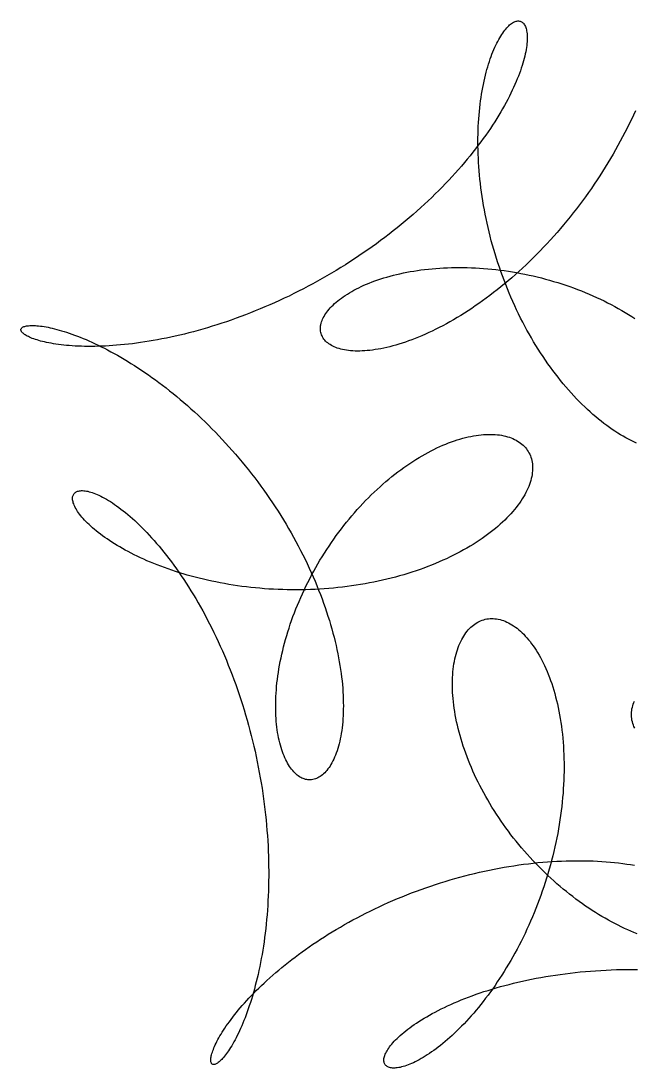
# Model space of a CAD drawing. Header units: metres. Extents: x 0 to 80, y 0 to 80.
# Drawn here: x 29.76 to 40.2, y 11.43 to 29.26 of the extents above; entities that cross this region are included whole.
import ezdxf

# ---------------------------------------------------------------- set-up
doc = ezdxf.new("R2010")
doc.units = ezdxf.units.M

msp = doc.modelspace()

# ---------------------------------------------------------------- linework, layer by layer
at = {"layer": 'ENGRAVE'}
for points in [[(40.242839, 22.073602), (40.198218, 22.094239), (40.153242, 22.116226), (40.10794, 22.139561), (40.06234, 22.16424), (40.01647, 22.190262), (39.970359, 22.217621), (39.924035, 22.246312), (39.877527, 22.276331), (39.830861, 22.30767), (39.784067, 22.340323), (39.737173, 22.374282), (39.690206, 22.409538), (39.643194, 22.446081), (39.596166, 22.483903), (39.549149, 22.522991), (39.502169, 22.563336), (39.455256, 22.604923), (39.408435, 22.647742), (39.361734, 22.691777), (39.315179, 22.737016), (39.268796, 22.783442), (39.222613, 22.831041), (39.176654, 22.879796), (39.130946, 22.92969), (39.085513, 22.980705), (39.040382, 23.032824), (38.995576, 23.086028), (38.951119, 23.140296), (38.907036, 23.19561), (38.863351, 23.251948), (38.820086, 23.309288), (38.777264, 23.36761), (38.734908, 23.426891), (38.693039, 23.487107), (38.65168, 23.548235), (38.61085, 23.610252), (38.570571, 23.673132), (38.530863, 23.73685), (38.491745, 23.801382), (38.453236, 23.8667), (38.415354, 23.932778), (38.378119, 23.999589), (38.341547, 24.067106), (38.305655, 24.135301), (38.27046, 24.204146), (38.235976, 24.273612), (38.20222, 24.343669), (38.169206, 24.414289), (38.136949, 24.485442), (38.10546, 24.557098), (38.074754, 24.629225), (38.044841, 24.701795), (38.015735, 24.774775), (37.987445, 24.848134), (37.959982, 24.921841), (37.933356, 24.995865), (37.907575, 25.070172), (37.882647, 25.144732), (37.858581, 25.219511), (37.835383, 25.294478), (37.813059, 25.3696), (37.791615, 25.444843), (37.771055, 25.520175), (37.751385, 25.595564), (37.732607, 25.670976), (37.714725, 25.746378), (37.69774, 25.821737), (37.681654, 25.89702), (37.666468, 25.972193), (37.652181, 26.047224), (37.638794, 26.12208), (37.626304, 26.196728), (37.61471, 26.271134), (37.604009, 26.345265), (37.594198, 26.41909), (37.585273, 26.492576), (37.577229, 26.565689), (37.57006, 26.638398), (37.563761, 26.710671), (37.558325, 26.782476), (37.553744, 26.85378), (37.55001, 26.924553), (37.547115, 26.994763), (37.545049, 27.064379), (37.543802, 27.133371), (37.543364, 27.201709), (37.543724, 27.269361), (37.544868, 27.336299), (37.546786, 27.402493), (37.549463, 27.467914), (37.552887, 27.532534), (37.557043, 27.596324), (37.561915, 27.659256), (37.56749, 27.721303), (37.573749, 27.782439), (37.580678, 27.842635), (37.58826, 27.901868), (37.596475, 27.96011), (37.605307, 28.017338), (37.614737, 28.073525), (37.624746, 28.12865), (37.635313, 28.182687), (37.64642, 28.235614), (37.658046, 28.287409), (37.670169, 28.33805), (37.682769, 28.387516), (37.695824, 28.435785), (37.709311, 28.482839), (37.723207, 28.528658), (37.737492, 28.573223), (37.752139, 28.616516), (37.767128, 28.65852), (37.782432, 28.699217), (37.798029, 28.738592), (37.813893, 28.776629), (37.83, 28.813314), (37.846325, 28.848632), (37.862842, 28.88257), (37.879526, 28.915116), (37.896351, 28.946257), (37.913292, 28.975982), (37.930322, 29.004281), (37.947415, 29.031143), (37.964544, 29.056561), (37.981683, 29.080525), (37.998805, 29.103028), (38.015884, 29.124063), (38.032892, 29.143624), (38.049804, 29.161705), (38.066591, 29.178303), (38.083227, 29.193413), (38.099685, 29.207032), (38.115938, 29.219158), (38.131959, 29.229789), (38.147722, 29.238925), (38.163198, 29.246565), (38.178363, 29.25271), (38.193188, 29.257361), (38.207648, 29.260521), (38.221716, 29.262193), (38.235366, 29.26238), (38.248572, 29.261087), (38.261307, 29.258319), (38.273547, 29.254081), (38.285265, 29.248381), (38.296438, 29.241225), (38.307038, 29.232623), (38.317042, 29.222582), (38.326426, 29.211112), (38.335165, 29.198224), (38.343235, 29.183927), (38.350613, 29.168235), (38.357276, 29.151158), (38.363201, 29.132711), (38.368366, 29.112906), (38.372748, 29.091757), (38.376325, 29.069281), (38.379078, 29.045491), (38.380984, 29.020405), (38.382025, 28.994039), (38.382179, 28.966411), (38.381427, 28.937538), (38.379751, 28.907439), (38.377132, 28.876134), (38.373553, 28.843641), (38.368995, 28.809981), (38.363443, 28.775175), (38.356879, 28.739244), (38.349289, 28.702209), (38.340657, 28.664094), (38.330969, 28.624921), (38.32021, 28.584713), (38.308368, 28.543494), (38.295429, 28.501288), (38.281382, 28.458119), (38.266215, 28.414012), (38.249918, 28.368994), (38.232479, 28.323088), (38.21389, 28.276322), (38.194142, 28.228723), (38.173226, 28.180316), (38.151136, 28.131128), (38.127864, 28.081188), (38.103404, 28.030522), (38.07775, 27.97916), (38.050899, 27.927128), (38.022846, 27.874455), (37.993587, 27.82117), (37.96312, 27.767301), (37.931444, 27.712878), (37.898556, 27.65793), (37.864457, 27.602486), (37.829146, 27.546575), (37.792626, 27.490226), (37.754896, 27.433471), (37.715961, 27.376337), (37.675823, 27.318855), (37.634486, 27.261055), (37.591954, 27.202965), (37.548233, 27.144617), (37.50333, 27.08604), (37.45725, 27.027263), (37.410001, 26.968317), (37.361592, 26.90923), (37.312031, 26.850033), (37.261329, 26.790755), (37.209495, 26.731424), (37.15654, 26.672071), (37.102477, 26.612724), (37.047317, 26.553412), (36.991074, 26.494163), (36.933762, 26.435007), (36.875395, 26.375971), (36.815988, 26.317083), (36.755557, 26.258371), (36.694119, 26.199862), (36.63169, 26.141584), (36.568288, 26.083563), (36.503932, 26.025827), (36.438641, 25.9684), (36.372433, 25.911308), (36.30533, 25.854579), (36.237352, 25.798235), (36.16852, 25.742303), (36.098857, 25.686806), (36.028384, 25.631768), (35.957125, 25.577213), (35.885103, 25.523163), (35.812342, 25.469641), (35.738867, 25.41667), (35.664703, 25.36427), (35.589874, 25.312463), (35.514408, 25.261269), (35.438331, 25.210708), (35.361668, 25.160799), (35.284449, 25.111563), (35.2067, 25.063016), (35.128449, 25.015176), (35.049725, 24.968062), (34.970556, 24.921689), (34.890972, 24.876074), (34.811003, 24.831231), (34.730677, 24.787176), (34.650026, 24.743924), (34.569078, 24.701486), (34.487866, 24.659877), (34.40642, 24.619108), (34.32477, 24.579192), (34.242949, 24.540139), (34.160988, 24.501959), (34.078918, 24.464663), (33.996771, 24.428259), (33.91458, 24.392754), (33.832376, 24.358158), (33.750191, 24.324477), (33.668059, 24.291717), (33.586011, 24.259883), (33.504079, 24.228981), (33.422297, 24.199015), (33.340696, 24.169988), (33.25931, 24.141902), (33.17817, 24.114761), (33.09731, 24.088565), (33.01676, 24.063314), (32.936555, 24.03901), (32.856725, 24.015651), (32.777304, 23.993236), (32.698323, 23.971762), (32.619814, 23.951227), (32.541808, 23.931628), (32.464338, 23.91296), (32.387433, 23.895218), (32.311127, 23.878397), (32.235449, 23.862491), (32.16043, 23.847493), (32.0861, 23.833395), (32.012489, 23.820189), (31.939628, 23.807866), (31.867545, 23.796417), (31.796271, 23.785832), (31.725832, 23.7761), (31.656259, 23.76721), (31.587578, 23.759149), (31.519818, 23.751906), (31.453006, 23.745467), (31.387169, 23.739818), (31.322332, 23.734944), (31.258522, 23.730832), (31.195765, 23.727466), (31.134084, 23.724829), (31.073506, 23.722905), (31.014052, 23.721678), (30.955748, 23.721128), (30.898615, 23.72124), (30.842677, 23.721993), (30.787954, 23.72337), (30.734468, 23.725349), (30.68224, 23.727913), (30.63129, 23.731039), (30.581636, 23.734708), (30.533298, 23.738898), (30.486294, 23.743588), (30.440641, 23.748756), (30.396356, 23.754379), (30.353455, 23.760435), (30.311954, 23.7669), (30.271868, 23.773752), (30.23321, 23.780967), (30.195994, 23.78852), (30.160233, 23.796388), (30.125939, 23.804547), (30.093123, 23.812971), (30.061796, 23.821636), (30.031967, 23.830516), (30.003647, 23.839586), (29.976842, 23.848822), (29.951561, 23.858196), (29.927811, 23.867684), (29.905597, 23.877259), (29.884926, 23.886896), (29.865802, 23.896569), (29.848228, 23.90625), (29.832209, 23.915915), (29.817746, 23.925536), (29.80484, 23.935088), (29.793494, 23.944545), (29.783706, 23.953879), (29.775477, 23.963065), (29.768804, 23.972077), (29.763686, 23.980888), (29.760119, 23.989473), (29.758101, 23.997805), (29.757626, 24.00586), (29.758689, 24.01361), (29.761284, 24.021031), (29.765405, 24.028098), (29.771044, 24.034785), (29.778193, 24.041067), (29.786843, 24.046919), (29.796985, 24.052317), (29.808608, 24.057238), (29.8217, 24.061656), (29.836251, 24.065548), (29.852248, 24.068892), (29.869678, 24.071662), (29.888526, 24.073838), (29.908779, 24.075397), (29.930421, 24.076316), (29.953436, 24.076574), (29.977808, 24.07615), (30.00352, 24.075023), (30.030554, 24.073173), (30.058891, 24.070579), (30.088513, 24.067222), (30.119401, 24.063083), (30.151533, 24.058143), (30.184889, 24.052384), (30.219449, 24.04579), (30.25519, 24.038341), (30.292089, 24.030023), (30.330125, 24.020818), (30.369273, 24.010713), (30.40951, 23.99969), (30.450811, 23.987737), (30.493152, 23.974839), (30.536507, 23.960983), (30.580851, 23.946157), (30.626157, 23.930349), (30.672399, 23.913547), (30.71955, 23.89574), (30.767583, 23.876919), (30.81647, 23.857074), (30.866183, 23.836196), (30.916694, 23.814277), (30.967974, 23.79131), (31.019995, 23.767287), (31.072726, 23.742203), (31.126139, 23.716052), (31.180203, 23.688829), (31.23489, 23.66053), (31.290169, 23.631152), (31.346009, 23.600692), (31.40238, 23.569148), (31.459251, 23.536519), (31.516592, 23.502804), (31.574372, 23.468003), (31.632559, 23.432117), (31.691123, 23.395147), (31.750032, 23.357096), (31.809255, 23.317967), (31.868762, 23.277764), (31.92852, 23.23649), (31.988498, 23.19415), (32.048666, 23.150752), (32.108992, 23.1063), (32.169444, 23.060802), (32.229993, 23.014267), (32.290606, 22.966702), (32.351254, 22.918117), (32.411905, 22.868522), (32.472529, 22.817927), (32.533095, 22.766344), (32.593573, 22.713785), (32.653933, 22.660262), (32.714146, 22.60579), (32.774181, 22.550381), (32.83401, 22.49405), (32.893604, 22.436813), (32.952933, 22.378686), (33.011969, 22.319685), (33.070684, 22.259827), (33.12905, 22.199131), (33.18704, 22.137613), (33.244626, 22.075294), (33.301782, 22.012193), (33.358482, 21.94833), (33.414699, 21.883725), (33.470407, 21.818401), (33.525583, 21.752378), (33.580201, 21.685679), (33.634236, 21.618326), (33.687666, 21.550343), (33.740467, 21.481754), (33.792616, 21.412583), (33.844092, 21.342855), (33.894871, 21.272594), (33.944934, 21.201826), (33.994259, 21.130578), (34.042827, 21.058876), (34.090617, 20.986746), (34.137612, 20.914216), (34.183793, 20.841313), (34.229141, 20.768065), (34.273641, 20.694501), (34.317275, 20.620648), (34.360028, 20.546536), (34.401884, 20.472194), (34.442829, 20.397651), (34.482849, 20.322936), (34.52193, 20.248081), (34.56006, 20.173114), (34.597227, 20.098066), (34.63342, 20.022967), (34.668628, 19.947848), (34.702841, 19.87274), (34.736051, 19.797674), (34.768247, 19.72268), (34.799423, 19.64779), (34.829572, 19.573035), (34.858686, 19.498446), (34.886761, 19.424054), (34.913791, 19.349892), (34.939772, 19.275989), (34.9647, 19.202377), (34.988573, 19.129088), (35.011388, 19.056152), (35.033144, 18.983602), (35.053839, 18.911467), (35.073475, 18.839779), (35.092051, 18.768569), (35.109569, 18.697867), (35.126032, 18.627705), (35.14144, 18.558111), (35.1558, 18.489117), (35.169113, 18.420753), (35.181385, 18.353047), (35.192623, 18.286031), (35.202831, 18.219732), (35.212017, 18.15418), (35.220188, 18.089404), (35.227352, 18.025432), (35.233519, 17.962291), (35.238698, 17.900011), (35.242899, 17.838617), (35.246132, 17.778138), (35.24841, 17.718598), (35.249744, 17.660026), (35.250146, 17.602446), (35.249631, 17.545884), (35.248211, 17.490365), (35.245902, 17.435912), (35.242718, 17.382551), (35.238674, 17.330303), (35.233788, 17.279194), (35.228074, 17.229244), (35.221552, 17.180475), (35.214237, 17.132909), (35.206149, 17.086567), (35.197305, 17.041469), (35.187726, 16.997634), (35.17743, 16.955081), (35.166438, 16.91383), (35.15477, 16.873897), (35.142447, 16.8353), (35.12949, 16.798055), (35.115921, 16.762178), (35.101762, 16.727685), (35.087035, 16.694589), (35.071764, 16.662906), (35.05597, 16.632647), (35.039678, 16.603826), (35.022912, 16.576454), (35.005695, 16.550543), (34.988051, 16.526103), (34.970006, 16.503143), (34.951583, 16.481673), (34.932808, 16.4617), (34.913707, 16.443232), (34.894303, 16.426277), (34.874624, 16.410839), (34.854694, 16.396925), (34.83454, 16.384538), (34.814187, 16.373683), (34.793661, 16.364362), (34.772989, 16.356578), (34.752197, 16.350332), (34.731311, 16.345624), (34.710357, 16.342456), (34.689362, 16.340826), (34.668352, 16.340732), (34.647353, 16.342173), (34.626391, 16.345144), (34.605493, 16.349643), (34.584685, 16.355664), (34.563993, 16.363203), (34.543442, 16.372252), (34.523059, 16.382806), (34.502868, 16.394857), (34.482897, 16.408396), (34.46317, 16.423415), (34.443711, 16.439902), (34.424547, 16.457849), (34.405702, 16.477243), (34.3872, 16.498073), (34.369065, 16.520327), (34.351322, 16.543989), (34.333994, 16.569047), (34.317104, 16.595487), (34.300676, 16.623291), (34.284732, 16.652444), (34.269295, 16.682931), (34.254386, 16.714732), (34.240027, 16.74783), (34.22624, 16.782206), (34.213044, 16.817841), (34.200462, 16.854716), (34.188511, 16.892808), (34.177213, 16.932099), (34.166586, 16.972565), (34.156648, 17.014184), (34.147418, 17.056934), (34.138913, 17.100791), (34.131151, 17.145732), (34.124147, 17.191732), (34.117919, 17.238766), (34.11248, 17.286809), (34.107847, 17.335834), (34.104034, 17.385817), (34.101054, 17.436729), (34.098921, 17.488544), (34.097646, 17.541234), (34.097243, 17.594772), (34.097723, 17.649128), (34.099095, 17.704274), (34.101372, 17.760182), (34.104561, 17.816821), (34.108672, 17.874162), (34.113712, 17.932175), (34.119691, 17.99083), (34.126614, 18.050095), (34.134487, 18.109941), (34.143317, 18.170337), (34.153107, 18.23125), (34.163863, 18.29265), (34.175588, 18.354504), (34.188284, 18.416782), (34.201954, 18.479451), (34.216599, 18.542479), (34.23222, 18.605834), (34.248817, 18.669484), (34.26639, 18.733396), (34.284936, 18.797538), (34.304454, 18.861878), (34.324942, 18.926382), (34.346395, 18.99102), (34.36881, 19.055758), (34.392182, 19.120563), (34.416506, 19.185404), (34.441774, 19.250249), (34.467981, 19.315064), (34.495118, 19.379819), (34.523178, 19.44448), (34.552152, 19.509018), (34.582029, 19.573398), (34.6128, 19.637591), (34.644453, 19.701566), (34.676978, 19.76529), (34.710362, 19.828733), (34.744591, 19.891865), (34.779654, 19.954655), (34.815534, 20.017074), (34.852218, 20.079091), (34.88969, 20.140677), (34.927934, 20.201803), (34.966934, 20.262441), (35.006673, 20.322561), (35.047132, 20.382137), (35.088293, 20.44114), (35.130138, 20.499542), (35.172647, 20.557319), (35.2158, 20.614442), (35.259576, 20.670887), (35.303955, 20.726627), (35.348915, 20.781638), (35.394434, 20.835895), (35.44049, 20.889374), (35.487059, 20.942053), (35.534119, 20.993907), (35.581645, 21.044915), (35.629613, 21.095054), (35.677999, 21.144304), (35.726777, 21.192643), (35.775922, 21.240053), (35.825409, 21.286512), (35.875211, 21.332003), (35.925301, 21.376506), (35.975653, 21.420005), (36.026239, 21.462482), (36.077033, 21.503921), (36.128007, 21.544306), (36.179132, 21.583622), (36.230381, 21.621855), (36.281724, 21.658991), (36.333134, 21.695016), (36.384582, 21.729919), (36.436039, 21.763687), (36.487475, 21.796311), (36.538862, 21.827778), (36.590169, 21.858081), (36.641368, 21.88721), (36.692429, 21.915156), (36.743322, 21.941913), (36.794017, 21.967473), (36.844485, 21.991831), (36.894697, 22.014981), (36.944621, 22.036919), (36.994229, 22.057641), (37.043491, 22.077144), (37.092378, 22.095425), (37.140859, 22.112483), (37.188905, 22.128317), (37.236486, 22.142926), (37.283575, 22.156312), (37.330141, 22.168474), (37.376155, 22.179417), (37.42159, 22.189141), (37.466415, 22.19765), (37.510603, 22.204949), (37.554126, 22.211042), (37.596956, 22.215935), (37.639065, 22.219633), (37.680426, 22.222145), (37.721012, 22.223477), (37.760795, 22.223637), (37.799751, 22.222635), (37.837852, 22.22048), (37.875073, 22.217182), (37.911389, 22.212752), (37.946774, 22.207202), (37.981205, 22.200543), (38.014657, 22.192789), (38.047106, 22.183953), (38.078529, 22.174049), (38.108904, 22.163092), (38.138208, 22.151096), (38.16642, 22.138078), (38.193518, 22.124053), (38.219481, 22.109039), (38.24429, 22.093053), (38.267924, 22.076112), (38.290364, 22.058236), (38.311593, 22.039443), (38.331592, 22.019753), (38.350343, 21.999186), (38.367831, 21.977761), (38.384038, 21.9555), (38.398949, 21.932425), (38.41255, 21.908555), (38.424826, 21.883915), (38.435764, 21.858526), (38.445351, 21.83241), (38.453574, 21.805592), (38.460421, 21.778095), (38.465883, 21.749943), (38.469949, 21.721159), (38.472609, 21.691769), (38.473855, 21.661797), (38.473679, 21.631268), (38.472072, 21.600208), (38.469029, 21.568642), (38.464544, 21.536596), (38.458612, 21.504095), (38.451228, 21.471166), (38.442388, 21.437835), (38.43209, 21.404129), (38.420332, 21.370075), (38.407111, 21.335698), (38.392428, 21.301025), (38.376283, 21.266085), (38.358675, 21.230902), (38.339607, 21.195506), (38.319082, 21.159921), (38.297102, 21.124177), (38.273671, 21.088298), (38.248794, 21.052313), (38.222476, 21.016249), (38.194723, 20.980132), (38.165543, 20.943989), (38.134942, 20.907847), (38.102929, 20.871732), (38.069513, 20.835672), (38.034704, 20.799691), (37.998512, 20.763817), (37.960949, 20.728076), (37.922027, 20.692492), (37.881758, 20.657092), (37.840156, 20.621902), (37.797234, 20.586946), (37.753008, 20.552249), (37.707493, 20.517835), (37.660706, 20.48373), (37.612662, 20.449956), (37.563379, 20.416538), (37.512877, 20.383499), (37.461172, 20.350862), (37.408285, 20.318649), (37.354235, 20.286883), (37.299044, 20.255585), (37.242732, 20.224778), (37.185322, 20.19448), (37.126835, 20.164715), (37.067294, 20.135501), (37.006724, 20.106857), (36.945147, 20.078804), (36.882589, 20.05136), (36.819074, 20.024543), (36.754629, 19.998371), (36.689279, 19.97286), (36.62305, 19.948027), (36.55597, 19.923889), (36.488066, 19.900461), (36.419366, 19.877758), (36.349898, 19.855793), (36.279691, 19.834582), (36.208774, 19.814136), (36.137175, 19.794469), (36.064926, 19.775592), (35.992056, 19.757518), (35.918595, 19.740255), (35.844574, 19.723816), (35.770024, 19.708208), (35.694976, 19.693441), (35.619462, 19.679523), (35.543513, 19.666461), (35.467162, 19.654262), (35.39044, 19.642932), (35.313381, 19.632478), (35.236015, 19.622902), (35.158377, 19.614211), (35.080498, 19.606406), (35.002411, 19.599491), (34.92415, 19.593468), (34.845748, 19.588338), (34.767237, 19.584103), (34.688651, 19.580761), (34.610022, 19.578312), (34.531385, 19.576755), (34.452771, 19.576087), (34.374215, 19.576307), (34.295749, 19.57741), (34.217405, 19.579393), (34.139218, 19.58225), (34.061219, 19.585976), (33.983442, 19.590565), (33.905919, 19.596009), (33.828681, 19.602303), (33.751762, 19.609436), (33.675193, 19.617401), (33.599006, 19.626188), (33.523232, 19.635787), (33.447903, 19.646186), (33.373049, 19.657375), (33.298702, 19.669341), (33.224892, 19.682072), (33.151649, 19.695555), (33.079002, 19.709775), (33.006981, 19.724717), (32.935615, 19.740368), (32.864933, 19.756711), (32.794963, 19.773729), (32.725733, 19.791407), (32.65727, 19.809726), (32.589602, 19.828668), (32.522754, 19.848216), (32.456754, 19.86835), (32.391626, 19.889051), (32.327395, 19.910298), (32.264087, 19.932072), (32.201726, 19.954351), (32.140334, 19.977114), (32.079935, 20.000338), (32.020551, 20.024003), (31.962205, 20.048084), (31.904917, 20.072559), (31.848708, 20.097404), (31.793599, 20.122596), (31.739608, 20.14811), (31.686755, 20.173921), (31.635058, 20.200005), (31.584534, 20.226337), (31.535201, 20.25289), (31.487074, 20.279639), (31.44017, 20.306557), (31.394502, 20.33362), (31.350086, 20.360798), (31.306935, 20.388067), (31.265062, 20.415399), (31.224478, 20.442766), (31.185196, 20.470142), (31.147227, 20.497498), (31.110579, 20.524807), (31.075263, 20.552042), (31.041287, 20.579173), (31.008658, 20.606174), (30.977385, 20.633016), (30.947473, 20.659671), (30.918928, 20.686111), (30.891755, 20.712307), (30.865959, 20.738232), (30.841541, 20.763857), (30.818506, 20.789154), (30.796854, 20.814095), (30.776589, 20.838652), (30.757708, 20.862797), (30.740213, 20.886503), (30.724103, 20.909741), (30.709375, 20.932484), (30.696027, 20.954705), (30.684057, 20.976376), (30.673459, 20.99747), (30.664229, 21.017961), (30.656363, 21.037822), (30.649853, 21.057027), (30.644693, 21.075549), (30.640875, 21.093363), (30.638391, 21.110443), (30.637233, 21.126764), (30.637391, 21.142302), (30.638854, 21.15703), (30.641611, 21.170926), (30.645651, 21.183966), (30.650962, 21.196126), (30.65753, 21.207383), (30.665343, 21.217714), (30.674385, 21.227097), (30.684643, 21.235512), (30.6961, 21.242935), (30.708741, 21.249347), (30.722549, 21.254727), (30.737507, 21.259055), (30.753598, 21.262313), (30.770802, 21.264481), (30.789102, 21.26554), (30.808477, 21.265475), (30.828909, 21.264266), (30.850376, 21.261898), (30.872858, 21.258356), (30.896334, 21.253622), (30.920781, 21.247683), (30.946178, 21.240525), (30.972502, 21.232134), (30.999729, 21.222497), (31.027837, 21.211602), (31.056802, 21.199437), (31.086598, 21.185992), (31.117202, 21.171256), (31.148589, 21.15522), (31.180733, 21.137874), (31.213609, 21.119211), (31.247191, 21.099224), (31.281453, 21.077904), (31.316369, 21.055247), (31.351911, 21.031247), (31.388054, 21.005899), (31.424769, 20.9792), (31.46203, 20.951145), (31.499809, 20.921734), (31.538079, 20.890963), (31.576811, 20.858833), (31.615979, 20.825342), (31.655554, 20.790492), (31.695507, 20.754283), (31.735812, 20.716717), (31.776439, 20.677798), (31.81736, 20.637528), (31.858548, 20.595912), (31.899974, 20.552955), (31.94161, 20.508662), (31.983427, 20.46304), (32.025398, 20.416096), (32.067494, 20.367838), (32.109687, 20.318275), (32.15195, 20.267415), (32.194255, 20.215269), (32.236574, 20.161848), (32.27888, 20.107163), (32.321145, 20.051227), (32.363343, 19.994051), (32.405446, 19.935651), (32.447428, 19.876039), (32.489262, 19.815232), (32.530922, 19.753245), (32.572383, 19.690093), (32.613618, 19.625794), (32.654603, 19.560367), (32.695313, 19.493828), (32.735722, 19.426196), (32.775806, 19.357492), (32.815542, 19.287736), (32.854906, 19.216947), (32.893874, 19.145149), (32.932425, 19.072361), (32.970535, 18.998607), (33.008183, 18.923911), (33.045347, 18.848295), (33.082007, 18.771783), (33.118141, 18.694401), (33.15373, 18.616173), (33.188754, 18.537125), (33.223194, 18.457283), (33.257032, 18.376674), (33.290249, 18.295324), (33.322829, 18.213262), (33.354753, 18.130515), (33.386007, 18.047112), (33.416574, 17.963081), (33.446439, 17.878451), (33.475587, 17.793252), (33.504005, 17.707513), (33.531678, 17.621265), (33.558596, 17.534538), (33.584744, 17.447362), (33.610112, 17.35977), (33.634689, 17.271792), (33.658465, 17.183459), (33.68143, 17.094804), (33.703575, 17.005858), (33.724892, 16.916654), (33.745373, 16.827224), (33.765012, 16.7376), (33.783802, 16.647816), (33.801738, 16.557903), (33.818814, 16.467895), (33.835028, 16.377825), (33.850374, 16.287726), (33.864851, 16.19763), (33.878455, 16.107572), (33.891187, 16.017584), (33.903045, 15.927699), (33.914028, 15.837951), (33.924138, 15.748373), (33.933376, 15.658997), (33.941744, 15.569857), (33.949244, 15.480986), (33.955881, 15.392416), (33.961657, 15.30418), (33.966578, 15.21631), (33.97065, 15.128839), (33.973877, 15.0418), (33.976268, 14.955223), (33.977829, 14.869141), (33.978569, 14.783585), (33.978495, 14.698587), (33.977619, 14.614178), (33.975949, 14.530387), (33.973496, 14.447247), (33.970272, 14.364786), (33.966288, 14.283034), (33.961557, 14.202022), (33.956092, 14.121778), (33.949906, 14.04233), (33.943015, 13.963708), (33.935433, 13.885938), (33.927174, 13.809048), (33.918257, 13.733066), (33.908695, 13.658018), (33.898508, 13.583929), (33.887712, 13.510826), (33.876326, 13.438734), (33.864368, 13.367676), (33.851857, 13.297678), (33.838813, 13.228763), (33.825255, 13.160953), (33.811205, 13.094271), (33.796683, 13.028739), (33.781711, 12.964378), (33.76631, 12.901209), (33.750503, 12.839251), (33.734311, 12.778525), (33.717759, 12.719049), (33.700868, 12.66084), (33.683664, 12.603917), (33.666169, 12.548297), (33.648408, 12.493995), (33.630406, 12.441027), (33.612186, 12.389408), (33.593776, 12.339152), (33.575198, 12.290272), (33.55648, 12.242782), (33.537647, 12.196692), (33.518724, 12.152015), (33.499739, 12.10876), (33.480717, 12.066938), (33.461684, 12.026559), (33.442668, 11.987629), (33.423694, 11.950157), (33.40479, 11.91415), (33.385983, 11.879614), (33.367299, 11.846553), (33.348765, 11.814974), (33.330408, 11.78488), (33.312256, 11.756273), (33.294335, 11.729157), (33.276671, 11.703532), (33.259293, 11.6794), (33.242227, 11.656762), (33.225499, 11.635615), (33.209136, 11.615959), (33.193165, 11.597792), (33.177612, 11.58111), (33.162504, 11.565911), (33.147865, 11.552189), (33.133723, 11.53994), (33.120103, 11.529158), (33.107031, 11.519836), (33.094531, 11.511967), (33.082629, 11.505543), (33.07135, 11.500555), (33.060717, 11.496994), (33.050755, 11.494849), (33.041489, 11.49411), (33.03294, 11.494765), (33.025133, 11.496802), (33.018091, 11.500208), (33.011835, 11.504969), (33.006387, 11.511072), (33.001771, 11.518502), (32.998005, 11.527242), (32.995112, 11.537277), (32.993112, 11.548591), (32.992024, 11.561165), (32.991868, 11.574982), (32.992663, 11.590024), (32.994426, 11.606271), (32.997177, 11.623704), (33.000932, 11.642302), (33.005708, 11.662045), (33.011522, 11.682912), (33.018388, 11.704881), (33.026323, 11.727929), (33.03534, 11.752034), (33.045454, 11.777173), (33.056678, 11.803322), (33.069024, 11.830457), (33.082506, 11.858553), (33.097133, 11.887586), (33.112917, 11.917531), (33.129869, 11.948361), (33.147997, 11.980051), (33.167311, 12.012574), (33.187819, 12.045903), (33.209527, 12.080013), (33.232444, 12.114874), (33.256575, 12.15046), (33.281926, 12.186743), (33.308501, 12.223695), (33.336304, 12.261287), (33.365339, 12.29949), (33.395608, 12.338277), (33.427114, 12.377618), (33.459857, 12.417484), (33.493838, 12.457846), (33.529056, 12.498674), (33.565511, 12.539939), (33.603201, 12.581612), (33.642123, 12.623663), (33.682274, 12.666062), (33.723651, 12.70878), (33.766248, 12.751786), (33.810061, 12.795051), (33.855083, 12.838546), (33.901308, 12.88224), (33.948728, 12.926105), (33.997334, 12.97011), (34.047119, 13.014226), (34.098071, 13.058423), (34.150182, 13.102673), (34.203439, 13.146946), (34.257831, 13.191214), (34.313346, 13.235447), (34.369971, 13.279618), (34.427691, 13.323696), (34.486492, 13.367656), (34.54636, 13.411468), (34.607278, 13.455105), (34.669229, 13.498539), (34.732198, 13.541744), (34.796165, 13.584692), (34.861114, 13.627358), (34.927024, 13.669715), (34.993876, 13.711736), (35.06165, 13.753398), (35.130325, 13.794675), (35.199881, 13.835542), (35.270294, 13.875974), (35.341543, 13.915949), (35.413605, 13.955443), (35.486456, 13.994432), (35.560072, 14.032895), (35.634428, 14.070809), (35.7095, 14.108154), (35.785262, 14.144907), (35.861689, 14.181049), (35.938753, 14.216559), (36.016428, 14.251418), (36.094686, 14.285608), (36.173501, 14.319109), (36.252843, 14.351905), (36.332685, 14.383978), (36.412997, 14.415311), (36.493751, 14.445889), (36.574918, 14.475696), (36.656466, 14.504718), (36.738367, 14.53294), (36.820589, 14.560348), (36.903103, 14.58693), (36.985877, 14.612674), (37.06888, 14.637569), (37.152081, 14.661602), (37.235449, 14.684764), (37.318952, 14.707046), (37.402557, 14.728438), (37.486233, 14.748933), (37.569948, 14.768522), (37.65367, 14.787198), (37.737366, 14.804957), (37.821004, 14.821791), (37.904551, 14.837697), (37.987976, 14.85267), (38.071245, 14.866707), (38.154325, 14.879805), (38.237186, 14.891962), (38.319793, 14.903177), (38.402115, 14.913448), (38.484119, 14.922777), (38.565774, 14.931164), (38.647046, 14.938611), (38.727905, 14.945119), (38.808318, 14.950691), (38.888253, 14.955331), (38.967679, 14.959044), (39.046565, 14.961833), (39.124879, 14.963705), (39.202591, 14.964666), (39.279671, 14.964723), (39.356087, 14.963883), (39.431809, 14.962155), (39.506809, 14.959547), (39.581056, 14.956068), (39.654521, 14.95173), (39.727175, 14.946543), (39.798991, 14.940518), (39.86994, 14.933667), (39.939995, 14.926003), (40.009127, 14.917539), (40.077311, 14.908289), (40.14452, 14.898267), (40.210729, 14.887488)], [(40.226801, 27.734492), (40.192655, 27.660273), (40.15757, 27.585965), (40.12155, 27.511601), (40.084601, 27.437214), (40.046731, 27.362835), (40.007947, 27.288496), (39.968257, 27.21423), (39.92767, 27.140069), (39.886197, 27.066043), (39.843846, 26.992186), (39.80063, 26.918526), (39.756559, 26.845097), (39.711647, 26.771928), (39.665905, 26.699051), (39.619349, 26.626495), (39.57199, 26.554291), (39.523846, 26.482468), (39.47493, 26.411057), (39.425259, 26.340085), (39.37485, 26.269582), (39.32372, 26.199576), (39.271886, 26.130095), (39.219368, 26.061167), (39.166183, 25.992819), (39.112352, 25.925078), (39.057893, 25.85797), (39.002829, 25.791522), (38.94718, 25.725758), (38.890967, 25.660703), (38.834213, 25.596383), (38.776939, 25.532821), (38.71917, 25.47004), (38.660928, 25.408065), (38.602237, 25.346915), (38.543122, 25.286615), (38.483607, 25.227185), (38.423717, 25.168646), (38.363478, 25.111018), (38.302916, 25.05432), (38.242057, 24.998572), (38.180927, 24.943791), (38.119553, 24.889996), (38.057962, 24.837204), (37.996182, 24.78543), (37.934241, 24.734691), (37.872166, 24.685002), (37.809985, 24.636378), (37.747728, 24.588831), (37.685422, 24.542375), (37.623097, 24.497024), (37.560782, 24.452787), (37.498505, 24.409677), (37.436296, 24.367703), (37.374185, 24.326876), (37.3122, 24.287204), (37.250372, 24.248695), (37.188731, 24.211357), (37.127305, 24.175197), (37.066125, 24.14022), (37.00522, 24.106432), (36.944621, 24.073838), (36.884357, 24.042442), (36.824458, 24.012246), (36.764953, 23.983253), (36.705872, 23.955465), (36.647245, 23.928882), (36.5891, 23.903506), (36.531468, 23.879335), (36.474378, 23.856368), (36.417857, 23.834604), (36.361936, 23.814039), (36.306643, 23.79467), (36.252005, 23.776494), (36.198052, 23.759506), (36.144811, 23.7437), (36.09231, 23.729069), (36.040577, 23.715608), (35.989637, 23.703308), (35.939519, 23.692162), (35.890248, 23.68216), (35.841851, 23.673293), (35.794353, 23.665551), (35.747779, 23.658923), (35.702155, 23.653398), (35.657506, 23.648962), (35.613854, 23.645605), (35.571225, 23.643311), (35.529641, 23.642068), (35.489125, 23.641861), (35.449699, 23.642675), (35.411385, 23.644493), (35.374204, 23.6473), (35.338178, 23.651079), (35.303326, 23.655812), (35.269668, 23.661482), (35.237223, 23.668071), (35.20601, 23.675558), (35.176046, 23.683926), (35.14735, 23.693153), (35.119938, 23.703221), (35.093825, 23.714107), (35.069028, 23.725791), (35.045562, 23.738251), (35.02344, 23.751465), (35.002677, 23.765411), (34.983285, 23.780065), (34.965276, 23.795405), (34.948663, 23.811408), (34.933455, 23.828048), (34.919664, 23.845303), (34.907299, 23.863148), (34.896368, 23.881557), (34.88688, 23.900506), (34.878841, 23.91997), (34.87226, 23.939923), (34.86714, 23.960339), (34.863489, 23.981193), (34.86131, 24.002458), (34.860606, 24.024109), (34.861382, 24.046118), (34.863638, 24.06846), (34.867376, 24.091107), (34.872598, 24.114032), (34.879303, 24.13721), (34.88749, 24.160613), (34.897158, 24.184214), (34.908305, 24.207986), (34.920926, 24.231902), (34.935019, 24.255935), (34.950579, 24.280059), (34.967601, 24.304246), (34.986078, 24.328469), (35.006004, 24.352702), (35.027371, 24.376918), (35.050171, 24.401091), (35.074394, 24.425194), (35.100032, 24.4492), (35.127073, 24.473084), (35.155506, 24.496819), (35.18532, 24.520381), (35.216501, 24.543743), (35.249036, 24.566879), (35.282912, 24.589766), (35.318114, 24.612378), (35.354625, 24.63469), (35.392431, 24.656679), (35.431513, 24.67832), (35.471856, 24.69959), (35.51344, 24.720466), (35.556247, 24.740924), (35.600258, 24.760942), (35.645453, 24.780498), (35.69181, 24.79957), (35.73931, 24.818137), (35.78793, 24.836177), (35.837647, 24.853672), (35.88844, 24.870599), (35.940284, 24.88694), (35.993155, 24.902675), (36.04703, 24.917787), (36.101882, 24.932256), (36.157687, 24.946066), (36.214419, 24.959199), (36.27205, 24.971639), (36.330554, 24.983369), (36.389904, 24.994374), (36.450072, 25.00464), (36.511029, 25.014152), (36.572748, 25.022896), (36.635198, 25.030859), (36.698351, 25.038029), (36.762177, 25.044394), (36.826646, 25.049942), (36.891728, 25.054664), (36.957391, 25.058548), (37.023605, 25.061585), (37.090339, 25.063768), (37.157561, 25.065087), (37.22524, 25.065535), (37.293343, 25.065106), (37.361839, 25.063793), (37.430695, 25.061591), (37.499879, 25.058495), (37.569358, 25.054501), (37.639099, 25.049606), (37.709071, 25.043807), (37.779239, 25.037102), (37.84957, 25.02949), (37.920033, 25.02097), (37.990593, 25.011541), (38.061217, 25.001206), (38.131873, 24.989965), (38.202527, 24.97782), (38.273147, 24.964775), (38.343699, 24.950832), (38.41415, 24.935996), (38.484467, 24.920272), (38.554619, 24.903665), (38.624572, 24.886182), (38.694293, 24.867828), (38.763751, 24.848613), (38.832913, 24.828544), (38.901748, 24.80763), (38.970223, 24.785881), (39.038308, 24.763307), (39.10597, 24.739918), (39.17318, 24.715726), (39.239906, 24.690744), (39.306117, 24.664984), (39.371785, 24.638459), (39.436879, 24.611184), (39.50137, 24.583172), (39.565228, 24.554439), (39.628426, 24.525002), (39.690934, 24.494875), (39.752726, 24.464077), (39.813773, 24.432624), (39.874048, 24.400534), (39.933526, 24.367826), (39.99218, 24.334519), (40.049984, 24.300633), (40.106913, 24.266187), (40.162944, 24.231203), (40.218051, 24.1957)], [(40.254536, 13.718465), (40.201272, 13.740094), (40.147656, 13.762815), (40.093719, 13.786626), (40.039493, 13.811524), (39.985009, 13.837505), (39.930299, 13.864566), (39.875392, 13.892701), (39.820321, 13.921904), (39.765117, 13.952169), (39.709811, 13.983488), (39.654433, 14.015855), (39.599015, 14.04926), (39.543588, 14.083694), (39.488183, 14.119148), (39.432829, 14.15561), (39.377557, 14.19307), (39.322398, 14.231515), (39.267382, 14.270933), (39.212537, 14.31131), (39.157895, 14.352633), (39.103483, 14.394888), (39.049332, 14.438057), (38.99547, 14.482127), (38.941925, 14.52708), (38.888725, 14.5729), (38.835899, 14.619568), (38.783474, 14.667066), (38.731477, 14.715376), (38.679935, 14.764478), (38.628873, 14.814351), (38.578319, 14.864976), (38.528297, 14.916331), (38.478832, 14.968394), (38.42995, 15.021143), (38.381674, 15.074556), (38.334028, 15.128609), (38.287036, 15.183278), (38.240719, 15.23854), (38.195101, 15.294369), (38.150203, 15.35074), (38.106046, 15.407629), (38.062651, 15.465009), (38.020037, 15.522853), (37.978224, 15.581135), (37.937231, 15.639828), (37.897077, 15.698904), (37.857779, 15.758336), (37.819354, 15.818095), (37.781819, 15.878152), (37.745189, 15.93848), (37.709479, 15.999049), (37.674705, 16.059829), (37.64088, 16.120791), (37.608018, 16.181905), (37.576131, 16.243142), (37.54523, 16.304471), (37.515328, 16.365861), (37.486435, 16.427282), (37.45856, 16.488704), (37.431713, 16.550095), (37.405903, 16.611424), (37.381137, 16.672661), (37.357423, 16.733774), (37.334766, 16.794732), (37.313172, 16.855505), (37.292648, 16.91606), (37.273196, 16.976366), (37.25482, 17.036392), (37.237524, 17.096108), (37.221309, 17.155481), (37.206177, 17.214481), (37.192129, 17.273076), (37.179164, 17.331237), (37.167283, 17.388931), (37.156483, 17.446128), (37.146762, 17.502799), (37.138119, 17.558912), (37.130549, 17.614437), (37.124048, 17.669344), (37.118611, 17.723605), (37.114233, 17.777188), (37.110907, 17.830066), (37.108628, 17.882209), (37.107386, 17.933588), (37.107174, 17.984175), (37.107984, 18.033943), (37.109804, 18.082863), (37.112626, 18.130909), (37.116439, 18.178052), (37.121231, 18.224268), (37.12699, 18.269529), (37.133703, 18.31381), (37.141358, 18.357085), (37.149939, 18.399331), (37.159434, 18.440522), (37.169827, 18.480634), (37.181102, 18.519645), (37.193243, 18.557531), (37.206234, 18.594271), (37.220058, 18.629841), (37.234697, 18.664221), (37.250132, 18.697391), (37.266345, 18.729329), (37.283317, 18.760017), (37.301029, 18.789435), (37.319459, 18.817566), (37.338589, 18.844391), (37.358397, 18.869893), (37.378861, 18.894056), (37.39996, 18.916864), (37.421672, 18.938302), (37.443974, 18.958355), (37.466844, 18.977009), (37.490259, 18.994252), (37.514195, 19.01007), (37.538628, 19.024452), (37.563534, 19.037388), (37.588889, 19.048866), (37.614669, 19.058877), (37.640849, 19.067412), (37.667403, 19.074462), (37.694307, 19.080022), (37.721535, 19.084083), (37.749062, 19.086639), (37.776861, 19.087686), (37.804907, 19.08722), (37.833175, 19.085235), (37.861637, 19.08173), (37.890268, 19.076703), (37.919042, 19.070151), (37.947932, 19.062074), (37.976912, 19.052472), (38.005956, 19.041346), (38.035037, 19.028697), (38.064129, 19.014529), (38.093206, 18.998844), (38.122241, 18.981646), (38.151209, 18.962939), (38.180083, 18.942729), (38.208837, 18.921023), (38.237446, 18.897826), (38.265884, 18.873147), (38.294126, 18.846995), (38.322145, 18.819377), (38.349917, 18.790304), (38.377417, 18.759788), (38.40462, 18.727837), (38.431502, 18.694466), (38.458038, 18.659687), (38.484205, 18.623513), (38.509978, 18.585957), (38.535334, 18.547036), (38.560251, 18.506764), (38.584706, 18.465158), (38.608676, 18.422234), (38.632139, 18.37801), (38.655073, 18.332504), (38.677458, 18.285735), (38.699272, 18.237722), (38.720495, 18.188485), (38.741107, 18.138044), (38.761089, 18.086421), (38.780422, 18.033638), (38.799086, 17.979717), (38.817064, 17.92468), (38.834338, 17.868551), (38.850891, 17.811354), (38.866707, 17.753113), (38.881769, 17.693853), (38.896063, 17.6336), (38.909572, 17.57238), (38.922283, 17.510219), (38.934181, 17.447143), (38.945255, 17.38318), (38.95549, 17.318357), (38.964875, 17.252703), (38.973399, 17.186246), (38.981051, 17.119014), (38.98782, 17.051037), (38.993698, 16.982344), (38.998675, 16.912965), (39.002743, 16.84293), (39.005894, 16.772269), (39.008122, 16.701014), (39.00942, 16.629193), (39.009783, 16.55684), (39.009205, 16.483985), (39.007683, 16.410659), (39.005214, 16.336894), (39.001793, 16.262723), (38.99742, 16.188176), (38.992091, 16.113287), (38.985808, 16.038087), (38.97857, 15.962609), (38.970376, 15.886885), (38.96123, 15.810947), (38.951131, 15.734828), (38.940085, 15.65856), (38.928093, 15.582176), (38.915159, 15.505708), (38.90129, 15.429189), (38.886489, 15.352652), (38.870764, 15.276127), (38.85412, 15.199648), (38.836567, 15.123247), (38.818111, 15.046955), (38.798762, 14.970804), (38.778529, 14.894827), (38.757423, 14.819055), (38.735455, 14.743518), (38.712635, 14.668248), (38.688977, 14.593276), (38.664493, 14.518632), (38.639196, 14.444347), (38.613101, 14.370451), (38.586223, 14.296973), (38.558576, 14.223943), (38.530178, 14.151391), (38.501043, 14.079344), (38.47119, 14.007832), (38.440636, 13.936882), (38.4094, 13.866521), (38.3775, 13.796778), (38.344956, 13.727679), (38.311788, 13.659251), (38.278015, 13.591519), (38.24366, 13.524508), (38.208744, 13.458244), (38.173288, 13.392752), (38.137315, 13.328055), (38.100848, 13.264177), (38.06391, 13.20114), (38.026525, 13.138968), (37.988718, 13.077681), (37.950512, 13.017302), (37.911933, 12.957851), (37.873007, 12.899348), (37.833759, 12.841813), (37.794215, 12.785265), (37.754402, 12.729721), (37.714346, 12.6752), (37.674075, 12.621719), (37.633616, 12.569294), (37.592996, 12.517941), (37.552244, 12.467675), (37.511387, 12.418511), (37.470454, 12.370461), (37.429474, 12.323541), (37.388475, 12.277761), (37.347487, 12.233133), (37.306538, 12.189669), (37.265657, 12.147379), (37.224874, 12.106273), (37.184219, 12.066358), (37.143721, 12.027645), (37.103409, 11.99014), (37.063313, 11.953849), (37.023464, 11.918779), (36.98389, 11.884936), (36.944621, 11.852323), (36.905688, 11.820945), (36.867119, 11.790805), (36.828944, 11.761905), (36.791194, 11.734248), (36.753896, 11.707833), (36.717082, 11.682661), (36.680779, 11.658732), (36.645017, 11.636044), (36.609825, 11.614596), (36.575231, 11.594385), (36.541264, 11.575408), (36.507953, 11.55766), (36.475326, 11.541136), (36.44341, 11.525833), (36.412232, 11.511742), (36.381821, 11.498858), (36.352204, 11.487172), (36.323406, 11.476677), (36.295454, 11.467364), (36.268375, 11.459223), (36.242194, 11.452244), (36.216936, 11.446416), (36.192627, 11.441728), (36.16929, 11.438168), (36.146949, 11.435722), (36.125629, 11.434377), (36.105353, 11.434121), (36.086143, 11.434937), (36.068021, 11.436811), (36.051009, 11.439727), (36.035129, 11.443669), (36.020401, 11.44862), (36.006845, 11.454563), (35.994481, 11.461479), (35.983329, 11.469351), (35.973405, 11.478159), (35.964729, 11.487885), (35.957318, 11.498508), (35.951187, 11.510007), (35.946355, 11.522363), (35.942835, 11.535553), (35.940644, 11.549557), (35.939794, 11.564352), (35.9403, 11.579915), (35.942174, 11.596225), (35.945429, 11.613257), (35.950076, 11.630989), (35.956125, 11.649396), (35.963588, 11.668454), (35.972474, 11.688139), (35.982791, 11.708426), (35.994547, 11.72929), (36.00775, 11.750705), (36.022406, 11.772647), (36.038521, 11.795089), (36.0561, 11.818006), (36.075148, 11.841372), (36.095667, 11.865159), (36.117662, 11.889343), (36.141134, 11.913895), (36.166084, 11.93879), (36.192514, 11.964001), (36.220423, 11.989501), (36.24981, 12.015263), (36.280673, 12.04126), (36.313011, 12.067465), (36.346819, 12.093852), (36.382095, 12.120392), (36.418834, 12.14706), (36.457029, 12.173828), (36.496675, 12.200669), (36.537766, 12.227557), (36.580293, 12.254465), (36.624248, 12.281367), (36.669622, 12.308235), (36.716405, 12.335044), (36.764587, 12.361768), (36.814156, 12.38838), (36.8651, 12.414854), (36.917407, 12.441166), (36.971063, 12.46729), (37.026054, 12.493201), (37.082365, 12.518873), (37.139981, 12.544283), (37.198886, 12.569407), (37.259062, 12.594219), (37.320492, 12.618697), (37.383159, 12.642817), (37.447043, 12.666557), (37.512124, 12.689894), (37.578384, 12.712805), (37.645801, 12.735269), (37.714353, 12.757265), (37.78402, 12.778771), (37.854779, 12.799767), (37.926606, 12.820233), (37.999479, 12.84015), (38.073373, 12.859498), (38.148264, 12.878258), (38.224126, 12.896414), (38.300934, 12.913946), (38.378662, 12.930837), (38.457284, 12.947073), (38.536772, 12.962635), (38.617098, 12.977509), (38.698236, 12.991681), (38.780157, 13.005134), (38.862831, 13.017857), (38.946231, 13.029836), (39.030326, 13.041058), (39.115087, 13.051511), (39.200484, 13.061184), (39.286486, 13.070067), (39.373063, 13.078149), (39.460183, 13.085421), (39.547816, 13.091874), (39.635929, 13.0975), (39.724491, 13.102292), (39.813471, 13.106243), (39.902835, 13.109347), (39.992551, 13.111598), (40.082588, 13.112992), (40.172912, 13.113524), (40.26349, 13.113191)], [(40.212988, 17.219781), (40.200808, 17.247189), (40.190134, 17.274704), (40.180971, 17.302301), (40.173323, 17.329953), (40.167195, 17.357635), (40.162589, 17.38532), (40.159508, 17.412981), (40.157954, 17.440593), (40.157927, 17.468128), (40.159427, 17.495562), (40.162453, 17.522867), (40.167005, 17.550017), (40.173079, 17.576986), (40.180674, 17.603749), (40.189785, 17.630278), (40.200407, 17.656549), (40.212536, 17.682535)]]:
    msp.add_lwpolyline(points, dxfattribs=at)

doc.saveas('drawing.dxf')
